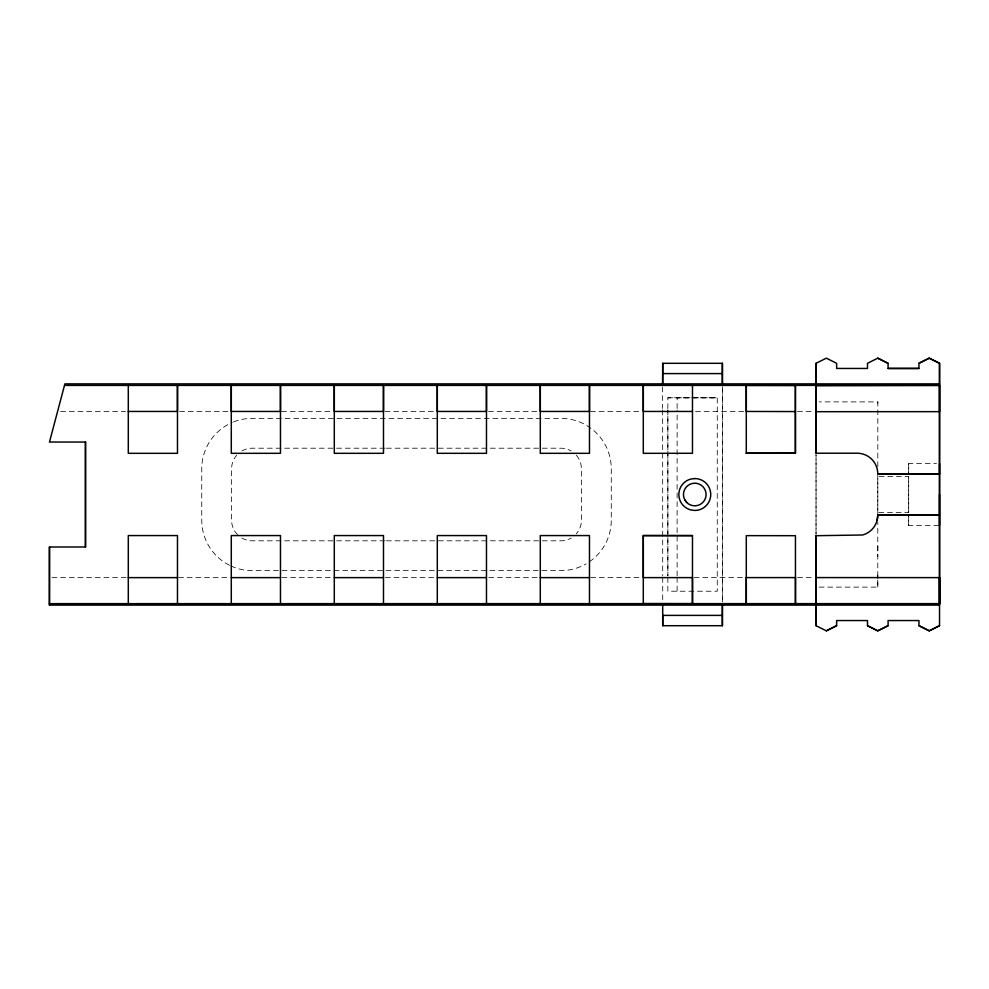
<?xml version="1.0" encoding="UTF-8"?>
<svg xmlns="http://www.w3.org/2000/svg" width="989" height="989" viewBox="0 0 989 989"><rect width="100%" height="100%" fill="white"/><g stroke="black" fill="none" stroke-linecap="round" stroke-linejoin="round"><path stroke-width="0.74" stroke-dasharray="4.95 3.71" d="M677.119 575.882L677.119 410.114M722.378 602.041L722.39 386.971M816.024 533.664L816.036 454.829M819.115 587.107L877.787 587.12L877.787 522.291M877.787 513.699L877.787 475.313M877.812 466.721L877.836 401.905L819.139 401.893M908.668 525.369L908.668 516.32L908.668 525.369L939.538 525.369M908.668 512.487L908.668 476.488L877.787 476.488L877.787 512.5L908.668 512.5L908.668 473.954M908.668 463.631L908.668 472.668L908.668 463.631L936.459 463.631M877.787 587.12L877.787 581.594M877.812 403.302L877.812 401.905M667.859 408.568L667.859 397.776L717.26 397.776L717.26 591.224L667.859 591.224L667.859 577.403M667.859 397.825L717.26 397.776L677.119 397.825L677.119 408.568M60.688 411.449L125.566 411.449M179.627 411.436L230.598 411.436M281.568 411.436L332.539 411.436M385.042 411.436L434.48 411.436M488.529 411.436L539.5 411.436M590.47 411.436L641.441 411.436M695.502 411.436L744.927 411.424M797.443 411.424L814.442 411.424M384.894 448.202L252.158 448.202A20.584 20.584 0 0 0 241.872 450.959M386.439 448.202L560.85 448.202A20.584 20.584 0 0 1 571.148 450.959M384.894 540.81L252.158 540.81A20.584 20.584 0 0 1 241.872 538.053M386.439 540.81L560.85 540.81A20.584 20.584 0 0 0 571.148 538.053M51.96 577.65L126.06 577.65M178.539 577.65L229.485 577.65M281.964 577.638L332.897 577.638M385.389 577.638L434.777 577.638M488.801 577.638L539.747 577.638M590.68 577.638L641.626 577.625M694.105 577.625L743.505 577.625M797.53 577.625L814.503 577.625M877.787 545.953L877.787 556.609M662.655 386.959L662.605 408.469M662.667 410.002L662.704 575.932M662.717 577.465L662.717 602.041M877.787 575.054L877.787 578.985M816.049 454.569L816.049 534.443M722.403 386.464L722.403 602.548M677.119 577.415L677.119 591.224M237.607 534.777A20.584 20.584 0 0 1 231.587 520.226L231.587 468.774A20.584 20.584 0 0 1 236.692 455.212M576.315 455.212A20.584 20.584 0 0 1 581.433 468.774L581.433 520.226A20.584 20.584 0 0 1 576.315 533.8M230.845 565.918A50.414 50.414 0 0 0 252.158 570.641L560.85 570.641A50.414 50.414 0 0 0 586.057 563.891M229.522 565.275A50.414 50.414 0 0 1 201.744 520.226L201.744 468.774A50.414 50.414 0 0 1 232.192 422.488M233.552 421.92A50.414 50.414 0 0 1 252.158 418.359L560.85 418.359A50.414 50.414 0 0 1 611.276 468.774L611.276 520.226A50.414 50.414 0 0 1 588.542 562.358M667.859 410.114L667.859 575.882L667.859 410.064"/><path stroke-width="1.48" d="M939.501 494.5L939.55 605.107L49.45 605.107L49.475 547.004L85.487 547.004L85.487 442.046L85.487 547.004M662.717 363.309L662.655 383.893L662.717 363.309L722.403 363.309L722.403 384.919M692.473 603.649L692.473 577.613L643.295 577.625L643.295 535.568L692.473 535.605L692.473 603.649L643.295 603.611L643.295 535.568L692.473 535.605M722.378 615.393L662.717 615.393L662.717 625.703L722.378 625.703L722.378 605.107M722.39 383.893L722.39 363.309M746.287 453.259L746.287 385.401L795.416 385.475L795.416 453.246L746.287 453.259L795.416 453.246L795.403 385.537M816.049 383.88L816.049 363.309L826.347 358.166L836.632 363.309L836.645 368.452L867.514 368.452L867.489 363.309L877.775 358.166L888.073 363.309L888.073 368.452L918.942 368.452L918.942 363.309L929.24 358.154L939.525 363.309L939.538 625.691L929.252 630.834L918.954 625.691L918.966 620.548L888.085 620.548L888.085 625.691L877.775 630.846L867.501 625.691L867.501 620.548L836.632 620.548L836.632 625.691L826.334 630.834L816.049 625.691L816.049 605.12M49.475 603.649L939.538 603.636L939.538 577.625L816.049 577.576L816.073 535.679L816.036 603.649L816.049 577.576M939.538 525.369L939.538 463.631M939.55 411.424L939.538 363.309L929.215 358.154L918.942 363.309M816.098 453.222L815.974 385.475L816.098 453.222L857.191 453.222A20.571 20.571 0 0 1 877.762 473.805L939.501 473.818L939.538 385.389L64.508 385.413M877.095 520.449L877.787 515.108L939.501 515.084L877.762 515.17M939.538 385.389L816.259 385.648M826.334 630.834L836.632 625.691M888.085 625.691L877.787 630.846L867.501 625.691M939.538 625.691L929.252 630.834L918.966 625.691M939.488 411.659L816.209 411.696M888.073 368.452L918.942 368.452M662.704 373.595L722.39 373.595M939.55 383.88L64.891 383.88L49.475 442.046L85.487 442.046M128.298 411.449L177.476 411.449L177.476 385.413L177.476 453.321L128.298 453.321L128.298 385.413M692.473 411.449L643.295 411.449L643.295 385.438L643.295 453.321L692.473 453.283L692.473 385.401M877.762 473.805L939.501 473.805M816.061 535.704L862.544 535A20.584 20.584 0 0 0 877.787 515.121M128.298 577.625L177.476 577.625M231.29 577.625L280.48 577.625M334.294 577.625L383.485 577.625M437.299 577.625L486.477 577.625M540.291 577.625L589.481 577.625M795.403 411.572L746.287 411.449L746.287 385.426M877.775 358.166L888.073 363.309M686.774 502.511A11.324 11.324 0 0 1 691.843 483.572A11.324 11.324 0 0 1 705.701 497.43A11.324 11.324 0 0 1 686.774 502.511L684.969 500.162M939.513 577.613L939.538 603.636M816.049 363.309L816.061 384.919M816.036 604.081L816.049 625.691M722.403 604.094L722.403 625.691M662.717 605.12L662.717 625.703M589.481 603.649L589.481 535.568L540.291 535.568L540.291 603.649M486.477 603.649L486.477 535.568L437.299 535.568L437.299 603.649M383.485 603.649L383.485 535.568L334.294 535.568L334.294 603.649M280.48 603.649L280.48 535.568L231.29 535.568L231.29 603.649M177.476 603.649L177.476 535.568L128.298 535.568L128.298 603.649M49.45 547.004L49.45 605.107M231.29 385.413L231.29 453.321L280.48 453.321L280.48 385.413L280.48 411.449L231.29 411.449L231.29 385.413M334.294 385.413L334.294 453.321L383.485 453.321L383.485 385.413L383.485 411.449L334.294 411.449L334.294 385.413M437.299 385.413L437.299 453.321L486.477 453.321L486.477 385.413L486.477 411.449L437.299 411.449L437.299 385.413M540.291 385.413L540.291 453.321L589.481 453.321L589.481 385.413L589.481 411.449L540.291 411.449L540.291 385.413M746.287 577.601L746.287 603.649L746.287 535.642L795.453 535.692L795.465 603.649L795.477 577.588L746.287 577.601M694.797 478.552L690.668 479.096A15.948 15.948 0 0 0 690.668 509.904L694.797 510.448A15.948 15.948 0 0 0 710.745 494.5A15.948 15.948 0 0 0 694.797 478.552"/></g></svg>
